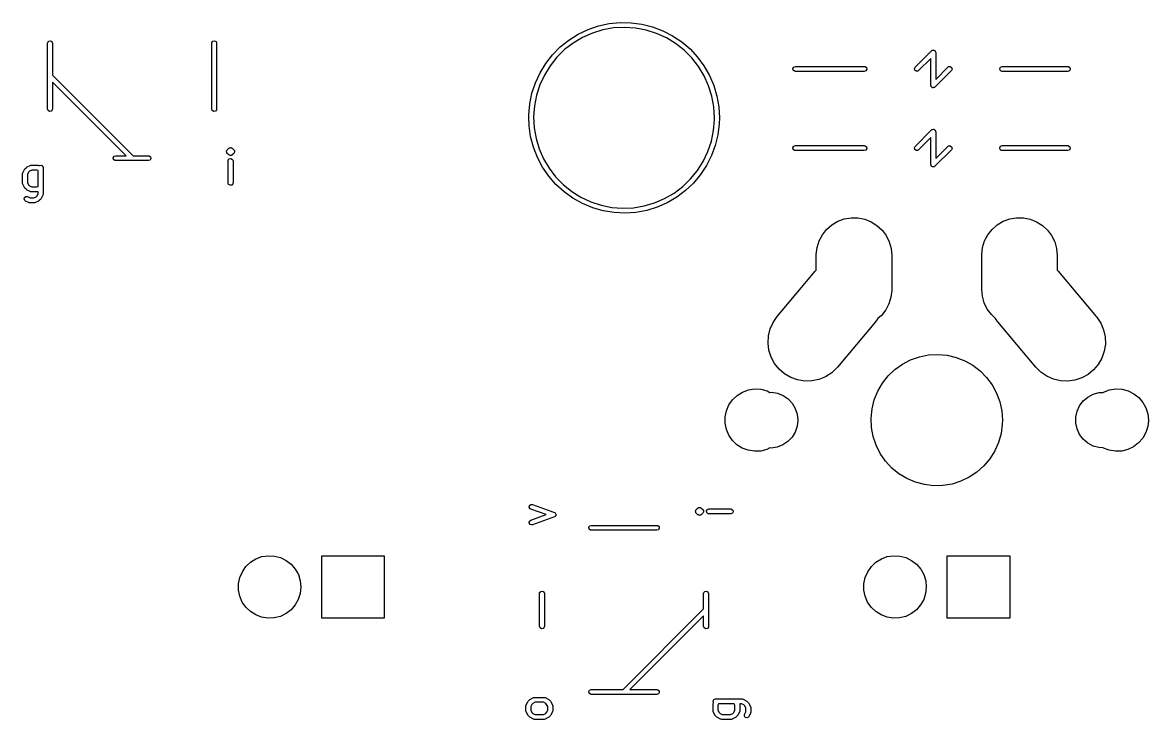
# Model space of a CAD drawing. Extents: x 0 to 132, y -20 to 105.
# Drawn here: x -0.05 to 34.25, y -0.12 to 21.11 of the extents above; entities that cross this region are included whole.
import ezdxf

# ---------------------------------------------------------------- set-up
doc = ezdxf.new("R2010")
doc.units = 0
doc.layers.add('BLACK', color=7, linetype='CONTINUOUS')

msp = doc.modelspace()

# ---------------------------------------------------------------- linework, layer by layer
at = {"layer": 'BLACK', "linetype": 'CONTINUOUS'}
for p, q in [((17.174, 20.8957), (17.4902, 21.004)), ((17.4902, 21.004), (17.8168, 21.0752)), ((17.9545, 20.9427), (17.6282, 20.8849)), ((17.8168, 21.0752), (18.1494, 21.1084)), ((18.2854, 20.9609), (17.9545, 20.9427)), ((18.1494, 21.1084), (18.4836, 21.1031)), ((18.6161, 20.9392), (18.2854, 20.9609)), ((18.4836, 21.1031), (18.815, 21.0595)), ((18.9418, 20.878), (18.6161, 20.9392)), ((18.815, 21.0595), (19.1392, 20.9781)), ((19.1392, 20.9781), (19.4519, 20.8599)), ((16.5891, 20.5742), (16.8723, 20.7518)), ((17.0081, 20.6542), (16.7233, 20.4848)), ((16.8723, 20.7518), (17.174, 20.8957)), ((17.3112, 20.7882), (17.0081, 20.6542)), ((17.6282, 20.8849), (17.3112, 20.7882)), ((19.2577, 20.778), (18.9418, 20.878)), ((19.5594, 20.6409), (19.2577, 20.778)), ((19.4519, 20.8599), (19.749, 20.7066)), ((19.8424, 20.4685), (19.5594, 20.6409)), ((19.749, 20.7066), (20.0264, 20.5202)), ((0.71, 18.4775), (0.710001, 20.4775)), ((0.710001, 20.4775), (0.714524, 20.5032)), ((0.714524, 20.5032), (0.747501, 20.5425)), ((0.747501, 20.5425), (0.798024, 20.5514)), ((0.798024, 20.5514), (0.842453, 20.5257)), ((0.842453, 20.5257), (0.86, 20.4775)), ((0.86, 20.4775), (0.86, 19.5086)), ((5.71, 20.4775), (5.71452, 20.5032)), ((5.71, 18.4775), (5.71, 20.4775)), ((5.71452, 20.5032), (5.7475, 20.5425)), ((5.7475, 20.5425), (5.79802, 20.5514)), ((5.79802, 20.5514), (5.84245, 20.5257)), ((5.84245, 20.5257), (5.86, 20.4775)), ((5.86, 20.4775), (5.86, 18.4775)), ((16.0931, 20.1276), (16.3282, 20.3652)), ((16.461, 20.2824), (16.2248, 20.0499)), ((16.3282, 20.3652), (16.5891, 20.5742)), ((16.7233, 20.4848), (16.461, 20.2824)), ((20.1027, 20.2633), (19.8424, 20.4685)), ((20.0264, 20.5202), (20.2806, 20.3031)), ((20.3364, 20.0284), (20.1027, 20.2633)), ((20.2806, 20.3031), (20.5081, 20.0582)), ((27.136, 19.7495), (27.636, 20.2495)), ((27.636, 20.2495), (27.6494, 20.2589)), ((27.6494, 20.2589), (27.6515, 20.2615)), ((27.6515, 20.2615), (27.6535, 20.2618)), ((27.6535, 20.2618), (27.6573, 20.2645)), ((27.6573, 20.2645), (27.6798, 20.2664)), ((27.6798, 20.2664), (27.702, 20.2704)), ((27.702, 20.2704), (27.705, 20.2686)), ((27.705, 20.2686), (27.7084, 20.2689)), ((27.7084, 20.2689), (27.7269, 20.256)), ((27.7269, 20.256), (27.7465, 20.2447)), ((27.7465, 20.2447), (27.7476, 20.2415)), ((27.7476, 20.2415), (27.7504, 20.2395)), ((27.7504, 20.2395), (27.7563, 20.2177)), ((15.8869, 19.8645), (16.0931, 20.1276)), ((16.2248, 20.0499), (16.0183, 19.7907)), ((20.5402, 19.7671), (20.3364, 20.0284)), ((20.5081, 20.0582), (20.706, 19.7888)), ((27.614, 20.0154), (27.242, 19.6435)), ((27.614, 19.1965), (27.614, 20.0154)), ((27.7563, 20.2177), (27.764, 20.1965)), ((27.764, 20.1965), (27.764, 19.3776)), ((15.5715, 19.2763), (15.7122, 19.5795)), ((15.7122, 19.5795), (15.8869, 19.8645)), ((16.0183, 19.7907), (15.8444, 19.5086)), ((20.7111, 19.4832), (20.5402, 19.7671)), ((20.706, 19.7888), (20.8716, 19.4985)), ((23.4151, 19.7095), (23.4408, 19.754)), ((23.424, 19.659), (23.4151, 19.7095)), ((23.4633, 19.626), (23.424, 19.659)), ((23.4408, 19.754), (23.489, 19.7715)), ((23.489, 19.6215), (23.4633, 19.626)), ((23.489, 19.7715), (25.589, 19.7715)), ((25.589, 19.6215), (23.489, 19.6215)), ((25.589, 19.7715), (25.6147, 19.767)), ((25.6372, 19.639), (25.589, 19.6215)), ((25.6147, 19.767), (25.654, 19.734)), ((25.6629, 19.6835), (25.6372, 19.639)), ((25.654, 19.734), (25.6629, 19.6835)), ((27.1143, 19.703), (27.136, 19.7495)), ((27.1276, 19.6535), (27.1143, 19.703)), ((27.1696, 19.6241), (27.1276, 19.6535)), ((27.2207, 19.6285), (27.1696, 19.6241)), ((27.242, 19.6435), (27.2207, 19.6285)), ((28.242, 19.6435), (27.742, 19.1435)), ((27.764, 19.3776), (28.136, 19.7495)), ((28.136, 19.7495), (28.1573, 19.7645)), ((28.1573, 19.7645), (28.2084, 19.7689)), ((28.2084, 19.7689), (28.2504, 19.7395)), ((28.2637, 19.69), (28.242, 19.6435)), ((28.2504, 19.7395), (28.2637, 19.69)), ((29.7151, 19.7095), (29.7408, 19.754)), ((29.724, 19.659), (29.7151, 19.7095)), ((29.7633, 19.626), (29.724, 19.659)), ((29.7408, 19.754), (29.789, 19.7715)), ((29.789, 19.6215), (29.7633, 19.626)), ((29.789, 19.7715), (31.789, 19.7715)), ((31.789, 19.6215), (29.789, 19.6215)), ((31.789, 19.7715), (31.8147, 19.767)), ((31.8372, 19.639), (31.789, 19.6215)), ((31.8147, 19.767), (31.854, 19.734)), ((31.8629, 19.6835), (31.8372, 19.639)), ((31.854, 19.734), (31.8629, 19.6835)), ((0.86, 19.5086), (3.31607, 17.0525)), ((3.10393, 17.0525), (0.86, 19.2964)), ((0.86, 19.2964), (0.86, 18.4775)), ((15.4665, 18.959), (15.5715, 19.2763)), ((15.7057, 19.2077), (15.6041, 18.8922)), ((15.8444, 19.5086), (15.7057, 19.2077)), ((20.8467, 19.1808), (20.7111, 19.4832)), ((20.8716, 19.4985), (21.0028, 19.191)), ((15.3987, 18.6316), (15.4665, 18.959)), ((15.6041, 18.8922), (15.5411, 18.5669)), ((20.9449, 18.8643), (20.8467, 19.1808)), ((21.0045, 18.5383), (20.9449, 18.8643)), ((21.0028, 19.191), (21.0977, 18.8705)), ((21.0977, 18.8705), (21.1552, 18.5412)), ((27.6217, 19.1753), (27.614, 19.1965)), ((27.6276, 19.1535), (27.6217, 19.1753)), ((27.6304, 19.1515), (27.6276, 19.1535)), ((27.6315, 19.1483), (27.6304, 19.1515)), ((27.6511, 19.137), (27.6315, 19.1483)), ((27.6696, 19.1241), (27.6511, 19.137)), ((27.673, 19.1244), (27.6696, 19.1241)), ((27.676, 19.1226), (27.673, 19.1244)), ((27.6982, 19.1266), (27.676, 19.1226)), ((27.7207, 19.1285), (27.6982, 19.1266)), ((27.7245, 19.1312), (27.7207, 19.1285)), ((27.7265, 19.1315), (27.7245, 19.1312)), ((27.7286, 19.1341), (27.7265, 19.1315)), ((27.742, 19.1435), (27.7286, 19.1341)), ((15.369, 18.2987), (15.3987, 18.6316)), ((15.5411, 18.5669), (15.5177, 18.2363)), ((21.0244, 18.2075), (21.0045, 18.5383)), ((21.1552, 18.5412), (21.1744, 18.2075)), ((0.727547, 18.4293), (0.71, 18.4775)), ((0.771976, 18.4036), (0.727547, 18.4293)), ((0.822499, 18.4125), (0.771976, 18.4036)), ((0.855477, 18.4518), (0.822499, 18.4125)), ((0.86, 18.4775), (0.855477, 18.4518)), ((5.72755, 18.4293), (5.71, 18.4775)), ((5.77198, 18.4036), (5.72755, 18.4293)), ((5.8225, 18.4125), (5.77198, 18.4036)), ((5.85548, 18.4518), (5.8225, 18.4125)), ((5.86, 18.4775), (5.85548, 18.4518)), ((15.3706, 18.2363), (15.369, 18.2987)), ((15.3778, 17.9645), (15.3706, 18.2363)), ((15.5177, 18.2363), (15.5342, 17.9054)), ((21.0238, 18.1498), (21.0244, 18.2075)), ((21.1744, 18.2075), (21.1687, 18.0252)), ((15.4249, 17.6336), (15.3778, 17.9645)), ((15.5342, 17.9054), (15.5903, 17.5788)), ((20.997, 17.8195), (21.0238, 18.1498)), ((21.1687, 18.0252), (21.1285, 17.6933)), ((27.136, 17.3365), (27.636, 17.8365)), ((27.636, 17.8365), (27.6494, 17.8459)), ((27.6494, 17.8459), (27.6515, 17.8485)), ((27.6515, 17.8485), (27.6535, 17.8488)), ((27.6535, 17.8488), (27.6573, 17.8515)), ((27.6573, 17.8515), (27.6798, 17.8534)), ((27.6798, 17.8534), (27.702, 17.8574)), ((27.702, 17.8574), (27.705, 17.8556)), ((27.705, 17.8556), (27.7084, 17.8559)), ((27.7084, 17.8559), (27.7269, 17.843)), ((27.7269, 17.843), (27.7465, 17.8317)), ((15.5097, 17.3103), (15.4249, 17.6336)), ((15.5903, 17.5788), (15.6853, 17.2613)), ((20.8257, 17.1805), (20.9306, 17.4949)), ((20.9306, 17.4949), (20.997, 17.8195)), ((21.1285, 17.6933), (21.0505, 17.3683)), ((27.614, 17.6024), (27.242, 17.2305)), ((27.614, 16.7835), (27.614, 17.6024)), ((27.7465, 17.8317), (27.7476, 17.8285)), ((27.7476, 17.8285), (27.7504, 17.8265)), ((27.7504, 17.8265), (27.7563, 17.8047)), ((27.7563, 17.8047), (27.764, 17.7835)), ((27.764, 17.7835), (27.764, 16.9646)), ((6.16267, 17.184), (6.16553, 17.1902)), ((6.16771, 17.1652), (6.16267, 17.184)), ((6.16494, 17.1969), (6.17611, 17.2129)), ((6.16553, 17.1902), (6.16494, 17.1969)), ((6.16941, 17.1458), (6.16771, 17.1652)), ((6.17611, 17.2129), (6.18435, 17.2305)), ((6.18435, 17.2305), (6.23197, 17.2782)), ((6.23197, 17.2782), (6.24007, 17.2838)), ((6.24007, 17.2838), (6.24198, 17.2866)), ((6.24198, 17.2866), (6.2452, 17.2874)), ((6.2452, 17.2874), (6.24538, 17.2875)), ((6.24538, 17.2875), (6.2475, 17.2901)), ((6.2475, 17.2901), (6.24949, 17.2904)), ((6.24949, 17.2904), (6.2533, 17.2931)), ((6.2533, 17.2931), (6.27272, 17.2948)), ((6.27272, 17.2948), (6.29154, 17.2998)), ((6.29154, 17.2998), (6.29464, 17.2984)), ((6.29464, 17.2984), (6.29802, 17.299)), ((6.29802, 17.299), (6.30099, 17.2973)), ((6.30099, 17.2973), (6.30441, 17.2976)), ((6.30441, 17.2976), (6.32037, 17.2864)), ((6.32037, 17.2864), (6.33803, 17.2782)), ((6.33803, 17.2782), (6.38565, 17.2305)), ((6.38565, 17.2305), (6.39133, 17.2224)), ((6.39133, 17.2224), (6.39405, 17.2205)), ((6.40506, 17.1581), (6.39389, 17.1421)), ((6.39405, 17.2205), (6.39492, 17.2173)), ((6.39492, 17.2173), (6.40059, 17.2092)), ((6.40059, 17.2092), (6.40229, 17.1898)), ((6.40229, 17.1898), (6.40733, 17.171)), ((6.40733, 17.171), (6.40447, 17.1648)), ((6.40447, 17.1648), (6.40506, 17.1581)), ((15.6311, 16.9989), (15.5097, 17.3103)), ((15.6853, 17.2613), (15.8177, 16.9575)), ((20.6838, 16.881), (20.8257, 17.1805)), ((21.0505, 17.3683), (20.9356, 17.0544)), ((23.4151, 17.2965), (23.4408, 17.341)), ((23.424, 17.246), (23.4151, 17.2965)), ((23.4633, 17.213), (23.424, 17.246)), ((23.4408, 17.341), (23.489, 17.3585)), ((23.489, 17.2085), (23.4633, 17.213)), ((23.489, 17.3585), (25.589, 17.3585)), ((25.589, 17.2085), (23.489, 17.2085)), ((25.589, 17.3585), (25.6147, 17.354)), ((25.6372, 17.226), (25.589, 17.2085)), ((25.6147, 17.354), (25.654, 17.321)), ((25.6629, 17.2705), (25.6372, 17.226)), ((25.654, 17.321), (25.6629, 17.2705)), ((27.1143, 17.29), (27.136, 17.3365)), ((27.1276, 17.2405), (27.1143, 17.29)), ((27.1696, 17.2111), (27.1276, 17.2405)), ((27.2207, 17.2155), (27.1696, 17.2111)), ((27.242, 17.2305), (27.2207, 17.2155)), ((28.242, 17.2305), (27.742, 16.7305)), ((27.764, 16.9646), (28.136, 17.3365)), ((28.136, 17.3365), (28.1573, 17.3515)), ((28.1573, 17.3515), (28.2084, 17.3559)), ((28.2084, 17.3559), (28.2504, 17.3265)), ((28.2637, 17.277), (28.242, 17.2305)), ((28.2504, 17.3265), (28.2637, 17.277)), ((29.7151, 17.2965), (29.7408, 17.341)), ((29.724, 17.246), (29.7151, 17.2965)), ((29.7633, 17.213), (29.724, 17.246)), ((29.7408, 17.341), (29.789, 17.3585)), ((29.789, 17.2085), (29.7633, 17.213)), ((29.789, 17.3585), (31.789, 17.3585)), ((31.789, 17.2085), (29.789, 17.2085)), ((31.789, 17.3585), (31.8147, 17.354)), ((31.8372, 17.226), (31.789, 17.2085)), ((31.8147, 17.354), (31.854, 17.321)), ((31.8629, 17.2705), (31.8372, 17.226)), ((31.854, 17.321), (31.8629, 17.2705)), ((2.71114, 16.9905), (2.73679, 17.035)), ((2.72005, 16.94), (2.71114, 16.9905)), ((2.75935, 16.907), (2.72005, 16.94)), ((2.73679, 17.035), (2.785, 17.0525)), ((2.785, 16.9025), (2.75935, 16.907)), ((2.785, 17.0525), (3.10393, 17.0525)), ((3.785, 16.9025), (2.785, 16.9025)), ((3.31607, 17.0525), (3.785, 17.0525)), ((3.785, 17.0525), (3.81065, 17.048)), ((3.83321, 16.92), (3.785, 16.9025)), ((3.81065, 17.048), (3.84995, 17.015)), ((3.85886, 16.9645), (3.83321, 16.92)), ((3.84995, 17.015), (3.85886, 16.9645)), ((6.17508, 17.1377), (6.16941, 17.1458)), ((6.17594, 17.1345), (6.17508, 17.1377)), ((6.17867, 17.1326), (6.17594, 17.1345)), ((6.18435, 17.1245), (6.17867, 17.1326)), ((6.23197, 17.0768), (6.18435, 17.1245)), ((6.21, 16.8918), (6.21452, 16.9174)), ((6.21, 16.2251), (6.21, 16.8918)), ((6.21452, 16.9174), (6.2475, 16.9567)), ((6.24963, 17.0686), (6.23197, 17.0768)), ((6.2475, 16.9567), (6.29802, 16.9656)), ((6.26559, 17.0574), (6.24963, 17.0686)), ((6.269, 17.0577), (6.26559, 17.0574)), ((6.27198, 17.056), (6.269, 17.0577)), ((6.27536, 17.0566), (6.27198, 17.056)), ((6.27846, 17.0552), (6.27536, 17.0566)), ((6.29728, 17.0602), (6.27846, 17.0552)), ((6.3167, 17.0619), (6.29728, 17.0602)), ((6.29802, 16.9656), (6.34245, 16.94)), ((6.32051, 17.0646), (6.3167, 17.0619)), ((6.3225, 17.0649), (6.32051, 17.0646)), ((6.32462, 17.0675), (6.3225, 17.0649)), ((6.3248, 17.0676), (6.32462, 17.0675)), ((6.32802, 17.0684), (6.3248, 17.0676)), ((6.32993, 17.0712), (6.32802, 17.0684)), ((6.33803, 17.0768), (6.32993, 17.0712)), ((6.38565, 17.1245), (6.33803, 17.0768)), ((6.34245, 16.94), (6.36, 16.8918)), ((6.36, 16.8918), (6.36, 16.2251)), ((6.39389, 17.1421), (6.38565, 17.1245)), ((15.7875, 16.7034), (15.6311, 16.9989)), ((15.8177, 16.9575), (15.9856, 16.6718)), ((20.507, 16.6008), (20.6838, 16.881)), ((20.9356, 17.0544), (20.7854, 16.7558)), ((-0.051905, 16.2156), (-0.051904, 16.5013)), ((-0.051904, 16.5013), (-0.047381, 16.527)), ((-0.047381, 16.527), (-0.0445, 16.5304)), ((-0.0445, 16.5304), (-0.043987, 16.5349)), ((-0.043987, 16.5349), (0.003632, 16.6301)), ((0.003632, 16.6301), (0.016987, 16.6481)), ((0.016987, 16.6481), (0.017681, 16.6496)), ((0.017681, 16.6496), (0.0653, 16.6972)), ((0.0653, 16.6972), (0.083667, 16.7101)), ((0.083667, 16.7101), (0.084792, 16.7112)), ((0.084792, 16.7112), (0.180029, 16.7589)), ((0.132352, 16.5521), (0.098095, 16.4836)), ((0.098095, 16.4836), (0.098095, 16.2333)), ((0.162758, 16.5825), (0.132352, 16.5521)), ((0.231275, 16.6168), (0.162758, 16.5825)), ((0.180029, 16.7589), (0.204996, 16.7663)), ((0.204996, 16.7663), (0.209357, 16.7653)), ((0.209357, 16.7653), (0.213571, 16.7668)), ((0.213571, 16.7668), (0.404047, 16.7668)), ((0.386342, 16.6168), (0.231275, 16.6168)), ((0.424285, 16.5978), (0.386342, 16.6168)), ((0.404047, 16.7668), (0.429699, 16.7623)), ((0.424286, 16.1191), (0.424285, 16.5978)), ((0.429699, 16.7623), (0.433134, 16.7594)), ((0.433134, 16.7594), (0.437588, 16.7589)), ((0.437588, 16.7589), (0.455893, 16.7497)), ((0.455893, 16.7497), (0.461785, 16.7567)), ((0.461785, 16.7567), (0.512308, 16.7656)), ((0.512308, 16.7656), (0.556738, 16.74)), ((0.556738, 16.74), (0.574285, 16.6918)), ((0.574285, 16.6918), (0.574285, 15.8823)), ((15.9768, 16.428), (15.7875, 16.7034)), ((15.9856, 16.6718), (16.1867, 16.4084)), ((20.2978, 16.3438), (20.507, 16.6008)), ((20.6019, 16.4764), (20.3875, 16.22)), ((20.7854, 16.7558), (20.6019, 16.4764)), ((27.6217, 16.7623), (27.614, 16.7835)), ((27.6276, 16.7405), (27.6217, 16.7623)), ((27.6304, 16.7385), (27.6276, 16.7405)), ((27.6315, 16.7353), (27.6304, 16.7385)), ((27.6511, 16.724), (27.6315, 16.7353)), ((27.6696, 16.7111), (27.6511, 16.724)), ((27.673, 16.7114), (27.6696, 16.7111)), ((27.676, 16.7096), (27.673, 16.7114)), ((27.6982, 16.7136), (27.676, 16.7096)), ((27.7207, 16.7155), (27.6982, 16.7136)), ((27.7245, 16.7182), (27.7207, 16.7155)), ((27.7265, 16.7185), (27.7245, 16.7182)), ((27.7286, 16.7211), (27.7265, 16.7185)), ((27.742, 16.7305), (27.7286, 16.7211)), ((-0.050371, 16.2114), (-0.051905, 16.2156)), ((-0.051413, 16.207), (-0.050371, 16.2114)), ((-0.043987, 16.1821), (-0.051413, 16.207)), ((0.003632, 16.0868), (-0.043987, 16.1821)), ((0.098095, 16.2333), (0.132352, 16.1648)), ((0.132352, 16.1648), (0.162758, 16.1344)), ((0.162758, 16.1344), (0.231275, 16.1001)), ((6.22755, 16.1769), (6.21, 16.2251)), ((6.27198, 16.1513), (6.22755, 16.1769)), ((6.3225, 16.1602), (6.27198, 16.1513)), ((6.35548, 16.1995), (6.3225, 16.1602)), ((6.36, 16.2251), (6.35548, 16.1995)), ((16.1966, 16.1761), (15.9768, 16.428)), ((16.1867, 16.4084), (16.4179, 16.171)), ((16.4438, 15.9511), (16.1966, 16.1761)), ((16.4179, 16.171), (16.676, 15.9631)), ((20.0592, 16.1138), (20.2978, 16.3438)), ((20.3875, 16.22), (20.145, 15.9899)), ((-0.004151, 15.7349), (0.010476, 15.7841)), ((0.004819, 16.0857), (0.003632, 16.0868)), ((0.017681, 16.0673), (0.004819, 16.0857)), ((0.010476, 15.7841), (0.053289, 15.8124)), ((0.0653, 16.0197), (0.017681, 16.0673)), ((0.053289, 15.8124), (0.104255, 15.8065)), ((0.066782, 16.019), (0.0653, 16.0197)), ((0.084792, 16.0057), (0.066782, 16.019)), ((0.180029, 15.958), (0.084792, 16.0057)), ((0.104255, 15.8065), (0.183656, 15.7668)), ((0.184483, 15.9575), (0.180029, 15.958)), ((0.187919, 15.9546), (0.184483, 15.9575)), ((0.213571, 15.9501), (0.187919, 15.9546)), ((0.404047, 15.9501), (0.213571, 15.9501)), ((0.231275, 16.1001), (0.386342, 16.1001)), ((0.291104, 15.7668), (0.359619, 15.801)), ((0.359619, 15.801), (0.390026, 15.8314)), ((0.386342, 16.1001), (0.424286, 16.1191)), ((0.390026, 15.8314), (0.424286, 15.9)), ((0.408261, 15.9517), (0.404047, 15.9501)), ((0.412621, 15.9506), (0.408261, 15.9517)), ((0.424286, 15.9541), (0.412621, 15.9506)), ((0.424286, 15.9), (0.424286, 15.9541)), ((0.566366, 15.8487), (0.518748, 15.7535)), ((0.566879, 15.8532), (0.566366, 15.8487)), ((0.569762, 15.8566), (0.566879, 15.8532)), ((0.574285, 15.8823), (0.569762, 15.8566)), ((16.7153, 15.7561), (16.4438, 15.9511)), ((16.676, 15.9631), (16.9572, 15.7877)), ((16.9572, 15.7877), (17.2574, 15.6474)), ((19.5082, 15.7477), (19.7947, 15.9141)), ((19.8777, 15.7892), (19.5891, 15.6205)), ((19.7947, 15.9141), (20.0592, 16.1138)), ((20.145, 15.9899), (19.8777, 15.7892)), ((0.016252, 15.6878), (-0.004151, 15.7349)), ((0.037173, 15.6723), (0.016252, 15.6878)), ((0.13241, 15.6247), (0.037173, 15.6723)), ((0.136864, 15.6242), (0.13241, 15.6247)), ((0.1403, 15.6213), (0.136864, 15.6242)), ((0.165952, 15.6168), (0.1403, 15.6213)), ((0.308809, 15.6168), (0.165952, 15.6168)), ((0.183656, 15.7668), (0.291104, 15.7668)), ((0.313023, 15.6183), (0.308809, 15.6168)), ((0.317383, 15.6173), (0.313023, 15.6183)), ((0.34235, 15.6247), (0.317383, 15.6173)), ((0.437587, 15.6723), (0.34235, 15.6247)), ((0.438711, 15.6735), (0.437587, 15.6723)), ((0.45708, 15.6864), (0.438711, 15.6735)), ((0.504698, 15.734), (0.45708, 15.6864)), ((0.505389, 15.7355), (0.504698, 15.734)), ((0.518748, 15.7535), (0.505389, 15.7355)), ((17.0073, 15.5935), (16.7153, 15.7561)), ((17.3162, 15.4656), (17.0073, 15.5935)), ((17.2574, 15.6474), (17.5723, 15.5442)), ((17.6376, 15.374), (17.3162, 15.4656)), ((17.5723, 15.5442), (17.8973, 15.4795)), ((17.8973, 15.4795), (18.2278, 15.4544)), ((18.2278, 15.4544), (18.5588, 15.4692)), ((18.5588, 15.4692), (18.8857, 15.5236)), ((18.8857, 15.5236), (19.2037, 15.6169)), ((19.2831, 15.4862), (18.9636, 15.3879)), ((19.2037, 15.6169), (19.5082, 15.7477)), ((19.5891, 15.6205), (19.2831, 15.4862)), ((17.9675, 15.32), (17.6376, 15.374)), ((18.3014, 15.3042), (17.9675, 15.32)), ((18.6349, 15.327), (18.3014, 15.3042)), ((18.9636, 15.3879), (18.6349, 15.327)), ((24.7809, 15.0565), (24.9784, 15.1293)), ((24.9784, 15.1293), (25.1858, 15.165)), ((25.1858, 15.165), (25.3962, 15.1622)), ((25.3962, 15.1622), (25.6026, 15.1211)), ((25.6026, 15.1211), (25.7981, 15.0432)), ((29.8209, 15.0565), (30.0184, 15.1293)), ((30.0184, 15.1293), (30.2258, 15.165)), ((30.2258, 15.165), (30.4362, 15.1622)), ((30.4362, 15.1622), (30.6426, 15.1211)), ((30.6426, 15.1211), (30.8381, 15.0432)), ((24.3115, 14.6448), (24.4418, 14.8101)), ((24.4418, 14.8101), (24.6, 14.9489)), ((24.6, 14.9489), (24.7809, 15.0565)), ((25.7981, 15.0432), (25.9761, 14.9309)), ((25.9761, 14.9309), (26.1306, 14.788)), ((26.1306, 14.788), (26.2565, 14.6194)), ((29.3515, 14.6448), (29.4818, 14.8101)), ((29.4818, 14.8101), (29.64, 14.9489)), ((29.64, 14.9489), (29.8209, 15.0565)), ((30.8381, 15.0432), (31.0161, 14.9309)), ((31.0161, 14.9309), (31.1706, 14.788)), ((31.1706, 14.788), (31.2965, 14.6194)), ((24.1511, 14.2576), (24.2135, 14.4586)), ((24.2135, 14.4586), (24.3115, 14.6448)), ((26.2565, 14.6194), (26.3496, 14.4306)), ((26.3496, 14.4306), (26.4067, 14.2281)), ((29.1911, 14.2576), (29.2535, 14.4586)), ((29.2535, 14.4586), (29.3515, 14.6448)), ((31.2965, 14.6194), (31.3896, 14.4306)), ((31.3896, 14.4306), (31.4467, 14.2281)), ((24.1264, 14.0486), (24.1511, 14.2576)), ((26.4067, 14.2281), (26.426, 14.0185)), ((29.1664, 14.0486), (29.1911, 14.2576)), ((31.4467, 14.2281), (31.466, 14.0185)), ((24.126, 14.0185), (24.1264, 14.0486)), ((24.126, 13.5705), (24.126, 14.0185)), ((26.426, 14.0185), (26.426, 12.9815)), ((29.166, 14.0185), (29.1664, 14.0486)), ((29.166, 12.9815), (29.166, 14.0185)), ((31.466, 14.0185), (31.466, 13.5675)), ((22.9382, 12.1581), (24.0952, 13.537)), ((24.0952, 13.537), (24.1157, 13.5608)), ((24.1157, 13.5608), (24.126, 13.5705)), ((31.466, 13.5675), (31.4968, 13.537)), ((31.4968, 13.537), (32.6538, 12.1581)), ((26.4009, 12.7424), (26.3385, 12.5414)), ((26.4256, 12.9514), (26.4009, 12.7424)), ((26.426, 12.9815), (26.4256, 12.9514)), ((29.1853, 12.7719), (29.166, 12.9815)), ((29.2424, 12.5694), (29.1853, 12.7719)), ((26.2405, 12.3552), (26.1102, 12.1899)), ((26.3385, 12.5414), (26.2405, 12.3552)), ((29.3355, 12.3806), (29.2424, 12.5694)), ((29.4614, 12.212), (29.3355, 12.3806)), ((22.813, 11.9777), (22.9382, 12.1581)), ((26.006, 12.0985), (25.9337, 11.9943)), ((26.1102, 12.1899), (26.006, 12.0985)), ((29.589, 12.0941), (29.4614, 12.212)), ((29.6384, 12.0187), (29.589, 12.0941)), ((29.6583, 11.9943), (29.6384, 12.0187)), ((32.6538, 12.1581), (32.6737, 12.1338)), ((32.6737, 12.1338), (32.7941, 11.9502)), ((22.6706, 11.5642), (22.7228, 11.7775)), ((22.7228, 11.7775), (22.813, 11.9777)), ((25.9337, 11.9943), (24.7767, 10.6154)), ((30.8153, 10.6154), (29.6583, 11.9943)), ((32.7941, 11.9502), (32.879, 11.7476)), ((32.879, 11.7476), (32.9256, 11.533)), ((22.6582, 11.3449), (22.6706, 11.5642)), ((22.6859, 11.1271), (22.6582, 11.3449)), ((32.9256, 11.533), (32.9323, 11.3135)), ((22.7528, 10.9179), (22.6859, 11.1271)), ((27.2683, 10.9291), (27.5453, 10.9842)), ((27.5453, 10.9842), (27.8274, 10.9998)), ((27.8274, 10.9998), (28.1089, 10.9754)), ((28.1089, 10.9754), (28.3841, 10.9116)), ((32.8989, 11.0965), (32.8265, 10.8892)), ((32.9323, 11.3135), (32.8989, 11.0965)), ((22.8568, 10.7245), (22.7528, 10.9179)), ((22.9942, 10.5532), (22.8568, 10.7245)), ((26.5212, 10.541), (26.751, 10.7053)), ((26.751, 10.7053), (27.0017, 10.8355)), ((27.0017, 10.8355), (27.2683, 10.9291)), ((28.3841, 10.9116), (28.6476, 10.8097)), ((28.6476, 10.8097), (28.894, 10.6716)), ((28.894, 10.6716), (29.1186, 10.5002)), ((32.7175, 10.6985), (32.5756, 10.5309)), ((32.8265, 10.8892), (32.7175, 10.6985)), ((23.1606, 10.4099), (22.9942, 10.5532)), ((23.3503, 10.2992), (23.1606, 10.4099)), ((23.557, 10.225), (23.3503, 10.2992)), ((24.4115, 10.3224), (24.2083, 10.2392)), ((24.5962, 10.4412), (24.4115, 10.3224)), ((24.7562, 10.5916), (24.5962, 10.4412)), ((24.7767, 10.6154), (24.7562, 10.5916)), ((26.1418, 10.1242), (26.3167, 10.346)), ((26.3167, 10.346), (26.5212, 10.541)), ((29.1186, 10.5002), (29.3168, 10.2989)), ((29.3168, 10.2989), (29.4847, 10.0717)), ((30.9713, 10.4608), (30.8153, 10.6154)), ((31.1528, 10.3372), (30.9713, 10.4608)), ((31.3538, 10.2488), (31.1528, 10.3372)), ((32.4056, 10.3919), (32.2131, 10.2863)), ((32.5756, 10.5309), (32.4056, 10.3919)), ((22.0597, 9.92015), (22.2496, 9.94887)), ((22.2496, 9.94887), (22.4413, 9.93882)), ((23.7737, 10.1897), (23.557, 10.225)), ((23.9933, 10.1945), (23.7737, 10.1897)), ((24.2083, 10.2392), (23.9933, 10.1945)), ((25.9999, 9.87988), (26.1418, 10.1242)), ((29.4847, 10.0717), (29.6188, 9.82303)), ((31.5675, 10.1985), (31.3538, 10.2488)), ((31.7869, 10.1879), (31.5675, 10.1985)), ((32.0045, 10.2175), (31.7869, 10.1879)), ((32.2131, 10.2863), (32.0045, 10.2175)), ((33.0597, 9.92015), (33.2496, 9.94887)), ((33.2496, 9.94887), (33.4413, 9.93882)), ((21.4667, 9.46347), (21.5769, 9.62075)), ((21.5769, 9.62075), (21.7164, 9.75267)), ((21.7164, 9.75267), (21.8795, 9.85385)), ((21.8795, 9.85385), (22.0597, 9.92015)), ((22.4413, 9.93882), (22.6271, 9.89042)), ((22.6271, 9.89042), (22.7169, 9.84624)), ((22.7169, 9.84624), (22.7634, 9.84868)), ((22.7634, 9.84868), (22.9446, 9.81869)), ((22.9446, 9.81869), (23.1151, 9.75051)), ((23.1151, 9.75051), (23.2669, 9.64731)), ((23.2669, 9.64731), (23.393, 9.51391)), ((25.8258, 9.34386), (25.8939, 9.61803)), ((25.8939, 9.61803), (25.9999, 9.87988)), ((29.6188, 9.82303), (29.7166, 9.55798)), ((32.2605, 9.58618), (32.4007, 9.70468)), ((32.4007, 9.70468), (32.5631, 9.79031)), ((32.5631, 9.79031), (32.7401, 9.83907)), ((32.7401, 9.83907), (32.8664, 9.84568)), ((32.8664, 9.84568), (32.8795, 9.85385)), ((32.8795, 9.85385), (33.0597, 9.92015)), ((33.4413, 9.93882), (33.6271, 9.89042)), ((33.6271, 9.89042), (33.7994, 9.80565)), ((33.7994, 9.80565), (33.9511, 9.68796)), ((33.9511, 9.68796), (34.0761, 9.54218)), ((21.3512, 9.0993), (21.3905, 9.28725)), ((21.3905, 9.28725), (21.4667, 9.46347)), ((23.393, 9.51391), (23.4876, 9.35653)), ((23.4876, 9.35653), (23.5462, 9.18253)), ((25.797, 9.06282), (25.8258, 9.34386)), ((29.7166, 9.55798), (29.776, 9.2818)), ((29.776, 9.2818), (29.796, 9)), ((32.0313, 9.09475), (32.0713, 9.27393)), ((32.0713, 9.27393), (32.1489, 9.44032)), ((32.1489, 9.44032), (32.2605, 9.58618)), ((34.0761, 9.54218), (34.1692, 9.37425)), ((34.1692, 9.37425), (34.2266, 9.19102)), ((21.3505, 8.9073), (21.3512, 9.0993)), ((23.566, 8.99407), (23.5449, 8.81168)), ((23.5462, 9.18253), (23.566, 9)), ((23.566, 9), (23.566, 8.99407)), ((25.8081, 8.78053), (25.797, 9.06282)), ((29.796, 9), (29.7921, 8.87442)), ((32.0307, 8.91115), (32.0313, 9.09475)), ((34.246, 8.99337), (34.2252, 8.80248)), ((34.2266, 9.19102), (34.246, 9)), ((34.246, 9), (34.246, 8.99337)), ((21.3885, 8.71908), (21.3505, 8.9073)), ((21.4635, 8.54233), (21.3885, 8.71908)), ((23.4851, 8.63809), (23.3894, 8.48138)), ((23.5449, 8.81168), (23.4851, 8.63809)), ((25.8588, 8.50262), (25.8081, 8.78053)), ((29.7544, 8.59442), (29.6778, 8.32252)), ((29.7921, 8.87442), (29.7544, 8.59442)), ((32.0695, 8.7317), (32.0307, 8.91115)), ((32.1459, 8.56476), (32.0695, 8.7317)), ((34.1665, 8.61967), (34.0723, 8.45239)), ((34.2252, 8.80248), (34.1665, 8.61967)), ((21.5725, 8.38429), (21.4635, 8.54233)), ((21.7111, 8.25139), (21.5725, 8.38429)), ((21.8736, 8.14907), (21.7111, 8.25139)), ((23.1098, 8.24673), (22.9389, 8.17974)), ((23.2624, 8.34886), (23.1098, 8.24673)), ((23.3894, 8.48138), (23.2624, 8.34886)), ((25.9482, 8.23463), (25.8588, 8.50262)), ((26.0745, 7.98192), (25.9482, 8.23463)), ((29.6778, 8.32252), (29.5635, 8.06414)), ((32.2564, 8.41813), (32.1459, 8.56476)), ((32.3958, 8.29865), (32.2564, 8.41813)), ((32.5576, 8.21189), (32.3958, 8.29865)), ((33.9463, 8.30748), (33.7938, 8.19086)), ((34.0723, 8.45239), (33.9463, 8.30748)), ((22.0533, 8.08152), (21.8736, 8.14907)), ((22.243, 8.05148), (22.0533, 8.08152)), ((22.4348, 8.06019), (22.243, 8.05148)), ((22.6209, 8.10729), (22.4348, 8.06019)), ((22.7164, 8.15346), (22.6209, 8.10729)), ((22.7575, 8.15101), (22.7164, 8.15346)), ((22.9389, 8.17974), (22.7575, 8.15101)), ((26.2351, 7.74951), (26.0745, 7.98192)), ((29.5635, 8.06414), (29.414, 7.82443)), ((32.7342, 8.1619), (32.5576, 8.21189)), ((32.8656, 8.1541), (32.7342, 8.1619)), ((32.8736, 8.14907), (32.8656, 8.1541)), ((33.0533, 8.08152), (32.8736, 8.14907)), ((33.243, 8.05148), (33.0533, 8.08152)), ((33.4348, 8.06019), (33.243, 8.05148)), ((33.6209, 8.10729), (33.4348, 8.06019)), ((33.7938, 8.19086), (33.6209, 8.10729)), ((26.4269, 7.54206), (26.2351, 7.74951)), ((29.2323, 7.60817), (29.0218, 7.41969)), ((29.414, 7.82443), (29.2323, 7.60817)), ((26.646, 7.3637), (26.4269, 7.54206)), ((26.888, 7.21799), (26.646, 7.3637)), ((27.1482, 7.10783), (26.888, 7.21799)), ((28.7869, 7.26274), (28.5322, 7.14045)), ((29.0218, 7.41969), (28.7869, 7.26274)), ((27.4212, 7.03543), (27.1482, 7.10783)), ((27.7018, 7.00222), (27.4212, 7.03543)), ((27.9842, 7.00888), (27.7018, 7.00222)), ((28.2629, 7.05526), (27.9842, 7.00888)), ((28.5322, 7.14045), (28.2629, 7.05526)), ((15.3829, 6.34613), (15.3915, 6.3967)), ((15.4089, 6.30185), (15.3829, 6.34613)), ((15.3915, 6.3967), (15.4306, 6.42992)), ((15.4315, 6.28897), (15.4089, 6.30185)), ((15.4306, 6.42992), (15.4819, 6.43023)), ((15.9004, 6.1215), (15.4315, 6.28897)), ((15.4819, 6.43023), (16.1486, 6.19213)), ((16.1486, 6.19213), (16.1712, 6.17924)), ((16.1712, 6.17924), (16.1715, 6.17883)), ((16.1715, 6.17883), (16.1719, 6.17866)), ((16.1719, 6.17866), (16.1844, 6.15678)), ((20.4487, 6.22804), (20.4501, 6.23114)), ((20.4537, 6.20922), (20.4487, 6.22804)), ((20.4495, 6.23452), (20.4512, 6.2375)), ((20.4501, 6.23114), (20.4495, 6.23452)), ((20.4509, 6.24091), (20.4621, 6.25687)), ((20.4512, 6.2375), (20.4509, 6.24091)), ((20.4554, 6.1898), (20.4537, 6.20922)), ((20.4581, 6.18599), (20.4554, 6.1898)), ((20.4584, 6.184), (20.4581, 6.18599)), ((20.461, 6.18188), (20.4584, 6.184)), ((20.4611, 6.1817), (20.461, 6.18188)), ((20.4619, 6.17848), (20.4611, 6.1817)), ((20.4647, 6.17657), (20.4619, 6.17848)), ((20.4621, 6.25687), (20.4703, 6.27453)), ((20.4703, 6.16847), (20.4647, 6.17657)), ((20.4703, 6.27453), (20.518, 6.32215)), ((20.518, 6.32215), (20.5261, 6.32783)), ((20.5261, 6.32783), (20.528, 6.33056)), ((20.528, 6.33056), (20.5312, 6.33142)), ((20.5312, 6.33142), (20.5393, 6.33709)), ((20.5393, 6.33709), (20.5587, 6.33879)), ((20.5587, 6.33879), (20.5775, 6.34383)), ((20.5775, 6.34383), (20.5837, 6.34097)), ((20.5837, 6.34097), (20.5904, 6.34156)), ((20.5904, 6.34156), (20.6064, 6.33039)), ((20.6064, 6.33039), (20.624, 6.32215)), ((20.624, 6.32215), (20.6717, 6.27453)), ((20.6717, 6.27453), (20.6773, 6.26643)), ((20.6799, 6.18612), (20.6717, 6.16847)), ((20.6773, 6.26643), (20.6801, 6.26452)), ((20.6911, 6.20209), (20.6799, 6.18612)), ((20.6801, 6.26452), (20.6809, 6.2613)), ((20.6809, 6.2613), (20.681, 6.26112)), ((20.681, 6.26112), (20.6836, 6.259)), ((20.6836, 6.259), (20.6839, 6.25701)), ((20.6839, 6.25701), (20.6866, 6.2532)), ((20.6866, 6.2532), (20.6883, 6.23378)), ((20.6883, 6.23378), (20.6933, 6.21496)), ((20.6925, 6.20848), (20.6908, 6.2055)), ((20.6908, 6.2055), (20.6911, 6.20209)), ((20.6933, 6.21496), (20.6919, 6.21186)), ((20.6919, 6.21186), (20.6925, 6.20848)), ((20.7829, 6.23452), (20.8085, 6.27895)), ((20.7918, 6.184), (20.7829, 6.23452)), ((20.8311, 6.15102), (20.7918, 6.184)), ((20.8085, 6.27895), (20.8567, 6.2965)), ((20.8567, 6.2965), (21.5234, 6.2965)), ((21.5234, 6.2965), (21.549, 6.29198)), ((21.549, 6.29198), (21.5883, 6.259)), ((21.5972, 6.20848), (21.5716, 6.16405)), ((21.5883, 6.259), (21.5972, 6.20848)), ((15.3828, 5.87083), (15.392, 5.9213)), ((15.4082, 5.82624), (15.3828, 5.87083)), ((15.392, 5.9213), (15.4315, 5.95403)), ((15.4315, 5.95403), (15.9004, 6.1215)), ((16.1486, 6.05087), (15.4819, 5.81277)), ((16.149, 6.05118), (16.1486, 6.05087)), ((16.1495, 6.05118), (16.149, 6.05118)), ((16.1687, 6.06752), (16.1495, 6.05118)), ((16.1881, 6.08361), (16.1687, 6.06752)), ((16.1844, 6.15678), (16.1972, 6.13497)), ((16.1882, 6.08408), (16.1881, 6.08361)), ((16.1886, 6.08439), (16.1882, 6.08408)), ((16.1928, 6.10926), (16.1886, 6.08439)), ((16.1973, 6.13408), (16.1928, 6.10926)), ((16.1972, 6.13497), (16.1971, 6.13449)), ((16.1971, 6.13449), (16.1973, 6.13408)), ((20.518, 6.12085), (20.4703, 6.16847)), ((20.5356, 6.11261), (20.518, 6.12085)), ((20.5516, 6.10144), (20.5356, 6.11261)), ((20.5583, 6.10203), (20.5516, 6.10144)), ((20.5645, 6.09917), (20.5583, 6.10203)), ((20.5833, 6.10421), (20.5645, 6.09917)), ((20.6027, 6.10591), (20.5833, 6.10421)), ((20.6108, 6.11158), (20.6027, 6.10591)), ((20.614, 6.11245), (20.6108, 6.11158)), ((20.6159, 6.11517), (20.614, 6.11245)), ((20.624, 6.12085), (20.6159, 6.11517)), ((20.6717, 6.16847), (20.624, 6.12085)), ((20.8567, 6.1465), (20.8311, 6.15102)), ((21.5234, 6.1465), (20.8567, 6.1465)), ((21.5716, 6.16405), (21.5234, 6.1465)), ((15.4563, 5.80841), (15.4082, 5.82624)), ((15.4819, 5.81277), (15.4563, 5.80841)), ((17.1971, 5.73452), (17.2228, 5.77895)), ((17.206, 5.684), (17.1971, 5.73452)), ((17.2453, 5.65102), (17.206, 5.684)), ((17.2228, 5.77895), (17.271, 5.7965)), ((17.271, 5.6465), (17.2453, 5.65102)), ((17.271, 5.7965), (19.271, 5.7965)), ((19.271, 5.6465), (17.271, 5.6465)), ((19.271, 5.7965), (19.2967, 5.79198)), ((19.3192, 5.66405), (19.271, 5.6465)), ((19.2967, 5.79198), (19.336, 5.759)), ((19.3449, 5.70848), (19.3192, 5.66405)), ((19.336, 5.759), (19.3449, 5.70848)), ((7.05845, 4.7761), (7.23912, 4.84258)), ((7.23912, 4.84258), (7.42947, 4.87136)), ((7.42947, 4.87136), (7.62172, 4.86129)), ((7.62172, 4.86129), (7.80801, 4.81276)), ((7.80801, 4.81276), (7.98075, 4.72777)), ((9.0635, 2.9675), (9.0635, 4.8725)), ((9.0635, 4.8725), (10.9685, 4.8725)), ((10.9685, 4.8725), (10.9685, 2.9675)), ((26.1085, 4.7761), (26.2891, 4.84258)), ((26.2891, 4.84258), (26.4795, 4.87136)), ((26.4795, 4.87136), (26.6717, 4.86129)), ((26.6717, 4.86129), (26.858, 4.81276)), ((26.858, 4.81276), (27.0307, 4.72777)), ((28.1135, 2.9675), (28.1135, 4.8725)), ((28.1135, 4.8725), (30.0185, 4.8725)), ((30.0185, 4.8725), (30.0185, 2.9675)), ((6.64454, 4.38469), (6.75496, 4.54238)), ((6.75496, 4.54238), (6.89484, 4.67466)), ((6.89484, 4.67466), (7.05845, 4.7761)), ((7.98075, 4.72777), (8.13286, 4.60977)), ((8.13286, 4.60977), (8.25814, 4.4636)), ((8.25814, 4.4636), (8.35148, 4.29523)), ((25.6945, 4.38469), (25.805, 4.54238)), ((25.805, 4.54238), (25.9448, 4.67466)), ((25.9448, 4.67466), (26.1085, 4.7761)), ((27.0307, 4.72777), (27.1829, 4.60977)), ((27.1829, 4.60977), (27.3081, 4.4636)), ((27.3081, 4.4636), (27.4015, 4.29523)), ((6.52872, 4.01956), (6.56809, 4.20801)), ((6.56809, 4.20801), (6.64454, 4.38469)), ((8.35148, 4.29523), (8.40904, 4.11153)), ((25.5787, 4.01956), (25.6181, 4.20801)), ((25.6181, 4.20801), (25.6945, 4.38469)), ((27.4015, 4.29523), (27.459, 4.11153)), ((6.52805, 3.82705), (6.52872, 4.01956)), ((6.5661, 3.63834), (6.52805, 3.82705)), ((8.42848, 3.91335), (8.40769, 3.72196)), ((8.40904, 4.11153), (8.4285, 3.92)), ((8.4285, 3.92), (8.42848, 3.91335)), ((15.7005, 3.74715), (15.7335, 3.78645)), ((15.7335, 3.78645), (15.784, 3.79536)), ((15.784, 3.79536), (15.8285, 3.76971)), ((20.7005, 3.74715), (20.7335, 3.78645)), ((20.7335, 3.78645), (20.784, 3.79536)), ((20.784, 3.79536), (20.8285, 3.76971)), ((25.578, 3.82705), (25.5787, 4.01956)), ((25.6161, 3.63834), (25.578, 3.82705)), ((27.4785, 3.91335), (27.4577, 3.72196)), ((27.459, 4.11153), (27.4785, 3.92)), ((27.4785, 3.92), (27.4785, 3.91335)), ((6.64132, 3.46113), (6.5661, 3.63834)), ((6.75063, 3.30267), (6.64132, 3.46113)), ((8.34883, 3.53867), (8.25433, 3.37095)), ((8.40769, 3.72196), (8.34883, 3.53867)), ((15.696, 3.7215), (15.7005, 3.74715)), ((15.696, 2.7215), (15.696, 3.7215)), ((15.8285, 3.76971), (15.846, 3.7215)), ((15.846, 3.7215), (15.846, 2.7215)), ((20.696, 3.7215), (20.7005, 3.74715)), ((20.696, 3.25257), (20.696, 3.7215)), ((20.8285, 3.76971), (20.846, 3.7215)), ((20.846, 3.7215), (20.846, 2.7215)), ((25.6913, 3.46113), (25.6161, 3.63834)), ((25.8006, 3.30267), (25.6913, 3.46113)), ((27.3988, 3.53867), (27.3043, 3.37095)), ((27.4577, 3.72196), (27.3988, 3.53867)), ((6.88958, 3.16942), (6.75063, 3.30267)), ((7.05248, 3.06683), (6.88958, 3.16942)), ((7.9751, 3.10873), (7.80177, 3.02494)), ((8.12803, 3.22566), (7.9751, 3.10873)), ((8.25433, 3.37095), (8.12803, 3.22566)), ((18.2399, 0.7965), (20.696, 3.25257)), ((25.9396, 3.16942), (25.8006, 3.30267)), ((26.1025, 3.06683), (25.9396, 3.16942)), ((27.0251, 3.10873), (26.8518, 3.02494)), ((27.178, 3.22566), (27.0251, 3.10873)), ((27.3043, 3.37095), (27.178, 3.22566)), ((7.23269, 2.9991), (7.05248, 3.06683)), ((7.42283, 2.96898), (7.23269, 2.9991)), ((7.61514, 2.97772), (7.42283, 2.96898)), ((7.80177, 3.02494), (7.61514, 2.97772)), ((10.9685, 2.9675), (9.0635, 2.9675)), ((20.696, 3.04043), (18.4521, 0.7965)), ((20.696, 2.7215), (20.696, 3.04043)), ((26.2827, 2.9991), (26.1025, 3.06683)), ((26.4728, 2.96898), (26.2827, 2.9991)), ((26.6651, 2.97772), (26.4728, 2.96898)), ((26.8518, 3.02494), (26.6651, 2.97772)), ((30.0185, 2.9675), (28.1135, 2.9675)), ((15.7135, 2.67329), (15.696, 2.7215)), ((15.758, 2.64764), (15.7135, 2.67329)), ((15.8085, 2.65655), (15.758, 2.64764)), ((15.8415, 2.69585), (15.8085, 2.65655)), ((15.846, 2.7215), (15.8415, 2.69585)), ((20.7135, 2.67329), (20.696, 2.7215)), ((20.758, 2.64764), (20.7135, 2.67329)), ((20.8085, 2.65655), (20.758, 2.64764)), ((20.8415, 2.69585), (20.8085, 2.65655)), ((20.846, 2.7215), (20.8415, 2.69585)), ((17.1971, 0.734524), (17.2228, 0.778953)), ((17.206, 0.684), (17.1971, 0.734524)), ((17.2228, 0.778953), (17.271, 0.7965)), ((17.271, 0.7965), (18.2399, 0.7965)), ((18.4521, 0.7965), (19.271, 0.7965)), ((19.271, 0.7965), (19.2967, 0.791977)), ((19.2967, 0.791977), (19.336, 0.759)), ((19.3449, 0.708476), (19.3192, 0.664047)), ((19.336, 0.759), (19.3449, 0.708476)), ((15.2896, 0.32647), (15.3373, 0.421707)), ((15.3373, 0.421707), (15.3506, 0.439712)), ((15.3506, 0.439712), (15.3513, 0.4412)), ((15.3513, 0.4412), (15.3989, 0.488818)), ((15.3989, 0.488818), (15.4173, 0.50168)), ((15.4173, 0.50168), (15.4184, 0.502868)), ((15.4184, 0.502868), (15.5136, 0.550486)), ((15.466, 0.343739), (15.4317, 0.275224)), ((15.4964, 0.374146), (15.466, 0.343739)), ((15.5649, 0.408405), (15.4964, 0.374146)), ((15.5136, 0.550486), (15.5386, 0.557913)), ((15.5386, 0.557913), (15.543, 0.556871)), ((15.543, 0.556871), (15.5472, 0.558405)), ((15.5472, 0.558405), (15.8329, 0.558405)), ((15.8152, 0.408405), (15.5649, 0.408405)), ((15.8837, 0.374148), (15.8152, 0.408405)), ((15.8329, 0.558405), (15.8586, 0.553882)), ((15.8586, 0.553882), (15.862, 0.551)), ((15.862, 0.551), (15.8664, 0.550487)), ((15.8664, 0.550487), (15.9617, 0.502868)), ((15.9141, 0.343742), (15.8837, 0.374148)), ((15.9484, 0.275225), (15.9141, 0.343742)), ((15.9617, 0.502868), (15.9797, 0.489513)), ((15.9797, 0.489513), (15.9812, 0.488819)), ((15.9812, 0.488819), (16.0288, 0.4412)), ((16.0288, 0.4412), (16.0417, 0.422833)), ((16.0417, 0.422833), (16.0428, 0.421708)), ((16.0428, 0.421708), (16.0905, 0.326471)), ((17.2453, 0.651023), (17.206, 0.684)), ((17.271, 0.6465), (17.2453, 0.651023)), ((19.271, 0.6465), (17.271, 0.6465)), ((19.3192, 0.664047), (19.271, 0.6465)), ((20.9817, 0.340548), (20.9862, 0.3662)), ((20.9829, 0.44881), (21.0085, 0.493239)), ((20.9918, 0.398286), (20.9829, 0.44881)), ((20.9862, 0.3662), (20.9891, 0.369634)), ((20.9891, 0.369634), (20.9896, 0.374089)), ((20.9896, 0.374089), (20.9988, 0.392393)), ((20.9988, 0.392393), (20.9918, 0.398286)), ((21.0085, 0.493239), (21.0567, 0.510786)), ((21.0567, 0.510786), (21.8662, 0.510786)), ((21.1507, 0.360786), (21.1317, 0.322843)), ((21.6294, 0.360786), (21.1507, 0.360786)), ((21.6484, 0.322844), (21.6294, 0.360786)), ((21.8485, 0.360786), (21.7944, 0.360786)), ((21.7944, 0.360786), (21.7979, 0.349123)), ((21.7979, 0.349123), (21.7968, 0.344762)), ((21.7968, 0.344762), (21.7984, 0.340548)), ((21.917, 0.326529), (21.8485, 0.360786)), ((21.8662, 0.510786), (21.8919, 0.506263)), ((21.8919, 0.506263), (21.8953, 0.503381)), ((21.8953, 0.503381), (21.8998, 0.502868)), ((21.8998, 0.502868), (21.995, 0.455249)), ((21.995, 0.455249), (22.013, 0.441894)), ((22.013, 0.441894), (22.0145, 0.4412)), ((22.0145, 0.4412), (22.0621, 0.393581)), ((22.0621, 0.393581), (22.075, 0.375214)), ((22.075, 0.375214), (22.0762, 0.374089)), ((22.0762, 0.374089), (22.1238, 0.278852)), ((15.2817, 0.292929), (15.2862, 0.318581)), ((15.2817, 0.150072), (15.2817, 0.292929)), ((15.2832, 0.145858), (15.2817, 0.150072)), ((15.2822, 0.141498), (15.2832, 0.145858)), ((15.2896, 0.116531), (15.2822, 0.141498)), ((15.2862, 0.318581), (15.2891, 0.322015)), ((15.2891, 0.322015), (15.2896, 0.32647)), ((15.3373, 0.021294), (15.2896, 0.116531)), ((15.3384, 0.02017), (15.3373, 0.021294)), ((15.3513, 0.001801), (15.3384, 0.02017)), ((15.3989, -0.045817), (15.3513, 0.001801)), ((15.4317, 0.275224), (15.4317, 0.167777)), ((15.4317, 0.167777), (15.466, 0.099262)), ((15.466, 0.099262), (15.4964, 0.068855)), ((15.4964, 0.068855), (15.5649, 0.034596)), ((15.5649, 0.034596), (15.8152, 0.034596)), ((15.8152, 0.034596), (15.8837, 0.068853)), ((15.8837, 0.068853), (15.9141, 0.099259)), ((15.9141, 0.099259), (15.9484, 0.167778)), ((15.9484, 0.167778), (15.9484, 0.275225)), ((16.0288, 0.001801), (15.9812, -0.045818)), ((16.0295, 0.003283), (16.0288, 0.001801)), ((16.0428, 0.021293), (16.0295, 0.003283)), ((16.0905, 0.11653), (16.0428, 0.021293)), ((16.0905, 0.326471), (16.0979, 0.301504)), ((16.091, 0.120984), (16.0905, 0.11653)), ((16.0939, 0.12442), (16.091, 0.120984)), ((16.0984, 0.150072), (16.0939, 0.12442)), ((16.0979, 0.301504), (16.0968, 0.297143)), ((16.0968, 0.297143), (16.0984, 0.292929)), ((16.0984, 0.292929), (16.0984, 0.150072)), ((20.9817, 0.150072), (20.9817, 0.340548)), ((20.9832, 0.145858), (20.9817, 0.150072)), ((20.9822, 0.141498), (20.9832, 0.145858)), ((20.9896, 0.116531), (20.9822, 0.141498)), ((21.0373, 0.021294), (20.9896, 0.116531)), ((21.0384, 0.02017), (21.0373, 0.021294)), ((21.0513, 0.001801), (21.0384, 0.02017)), ((21.0989, -0.045817), (21.0513, 0.001801)), ((21.1317, 0.322843), (21.1317, 0.167777)), ((21.1317, 0.167777), (21.166, 0.099262)), ((21.166, 0.099262), (21.1964, 0.068855)), ((21.1964, 0.068855), (21.2649, 0.034596)), ((21.2649, 0.034596), (21.5152, 0.034596)), ((21.5152, 0.034596), (21.5837, 0.068853)), ((21.5837, 0.068853), (21.6141, 0.099259)), ((21.6141, 0.099259), (21.6484, 0.167778)), ((21.6484, 0.167778), (21.6484, 0.322844)), ((21.7288, 0.001801), (21.6812, -0.045818)), ((21.7295, 0.003283), (21.7288, 0.001801)), ((21.7428, 0.021293), (21.7295, 0.003283)), ((21.7905, 0.11653), (21.7428, 0.021293)), ((21.791, 0.120984), (21.7905, 0.11653)), ((21.7939, 0.12442), (21.791, 0.120984)), ((21.7984, 0.150072), (21.7939, 0.12442)), ((21.7984, 0.340548), (21.7984, 0.150072)), ((21.9475, 0.296123), (21.917, 0.326529)), ((21.9361, -0.01021), (21.942, 0.040756)), ((21.942, 0.040756), (21.9817, 0.120159)), ((21.9817, 0.227606), (21.9475, 0.296123)), ((21.9817, 0.120159), (21.9817, 0.227606)), ((22.1238, 0.068911), (22.0762, -0.026326)), ((22.1238, 0.278852), (22.1312, 0.253885)), ((22.1243, 0.073365), (22.1238, 0.068911)), ((22.1272, 0.076801), (22.1243, 0.073365)), ((22.1317, 0.102453), (22.1272, 0.076801)), ((22.1312, 0.253885), (22.1302, 0.249524)), ((22.1302, 0.249524), (22.1317, 0.24531)), ((22.1317, 0.24531), (22.1317, 0.102453)), ((15.4004, -0.046508), (15.3989, -0.045817)), ((15.4184, -0.059867), (15.4004, -0.046508)), ((15.5136, -0.107485), (15.4184, -0.059867)), ((15.5181, -0.107998), (15.5136, -0.107485)), ((15.5215, -0.110881), (15.5181, -0.107998)), ((15.5472, -0.115404), (15.5215, -0.110881)), ((15.8329, -0.115404), (15.5472, -0.115404)), ((15.8371, -0.11387), (15.8329, -0.115404)), ((15.8415, -0.114912), (15.8371, -0.11387)), ((15.8664, -0.107486), (15.8415, -0.114912)), ((15.9617, -0.059867), (15.8664, -0.107486)), ((15.9628, -0.05868), (15.9617, -0.059867)), ((15.9812, -0.045818), (15.9628, -0.05868)), ((21.1004, -0.046508), (21.0989, -0.045817)), ((21.1184, -0.059867), (21.1004, -0.046508)), ((21.2136, -0.107485), (21.1184, -0.059867)), ((21.2181, -0.107998), (21.2136, -0.107485)), ((21.2215, -0.110881), (21.2181, -0.107998)), ((21.2472, -0.115404), (21.2215, -0.110881)), ((21.5329, -0.115404), (21.2472, -0.115404)), ((21.5371, -0.11387), (21.5329, -0.115404)), ((21.5415, -0.114912), (21.5371, -0.11387)), ((21.5664, -0.107486), (21.5415, -0.114912)), ((21.6617, -0.059867), (21.5664, -0.107486)), ((21.6628, -0.05868), (21.6617, -0.059867)), ((21.6812, -0.045818), (21.6628, -0.05868)), ((21.9644, -0.053023), (21.9361, -0.01021)), ((22.0136, -0.06765), (21.9644, -0.053023)), ((22.0607, -0.047247), (22.0136, -0.06765)), ((22.0762, -0.026326), (22.0607, -0.047247))]:
    msp.add_line(p, q, dxfattribs=at)

doc.saveas('drawing.dxf')
